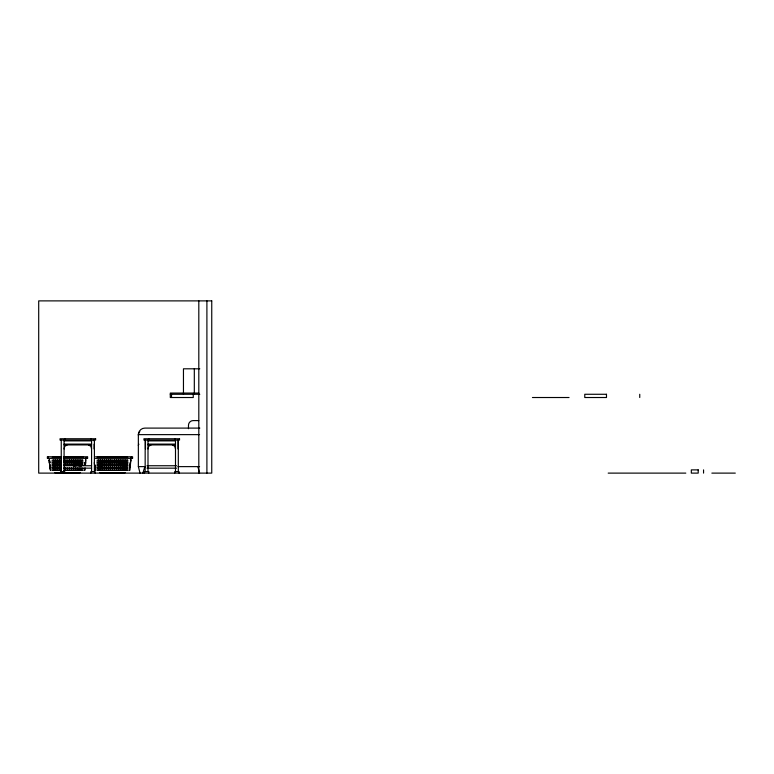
<?xml version="1.0" encoding="UTF-8"?>
<svg xmlns="http://www.w3.org/2000/svg" width="774" height="774" viewBox="0 0 774 774"><rect width="100%" height="100%" fill="white"/><g stroke="black" fill="none" stroke-linecap="round" stroke-linejoin="round"><path stroke-width="1.16" d="M91.574 448.959L90.926 446.346L88.478 444.915M175.495 448.959L174.837 446.346L172.399 444.915M138.352 435.182C138.004 431.505 141.178 428.012 144.883 428.099L199.837 428.099M84.985 464.942L85.295 462.581M85.614 459.92L85.856 457.821M129.945 465.251L130.09 467.602L130.351 465.251L129.751 465.251M130.593 459.92L130.835 457.821M84.879 464.942L85.159 462.581M129.858 464.942L130.138 462.581M84.637 470.273L85.072 467.922L84.792 470.273L83.95 470.273M85.285 464.942L85.575 462.581M85.614 462.272L85.904 459.92M129.616 470.273L129.906 467.922M129.945 467.602L130.235 465.251M130.274 464.942L130.554 462.581L130.409 464.942L129.548 464.942M130.593 462.272L130.883 459.92M138.401 434.524L139.03 432.656M142.88 473.117L144.844 466.625M100.262 467.97L100.262 468.87M100.262 462.871L100.262 463.781M139.397 432.115L139.833 431.621M55.341 462.823L55.341 463.829M55.341 466.645L55.341 467.651M55.341 467.912L55.341 468.928M124.982 463.974L125.543 462.049L124.982 461.42L100.707 461.42L100.262 462.504M125.069 466.49L125.543 468.415L124.982 469.073M73.462 466.345L76.926 465.745M67.183 444.915L64.735 446.346L64.087 448.959M151.094 444.915L148.647 446.346L147.998 448.959M100.707 466.509L100.262 467.593M199.779 368.801L183.457 368.801L183.457 394.276M198.889 393.066L170.299 393.066L170.299 397.517L193.239 397.517L193.239 394.276M170.299 394.276L199.789 394.276M532.444 397.517L569.045 397.517M198.783 420.592L193.181 420.592A4.702 4.702 0 0 0 188.479 425.294L188.479 428.728M199.576 434.63L138.352 434.63L138.352 466.625L140.046 473.117M64.087 440.88L91.574 440.88M147.998 440.88L175.495 440.88M64.087 444.112L91.574 444.112M147.998 444.112L175.495 444.112M64.087 444.915L91.574 444.915M147.998 444.915L175.495 444.915M61.165 456.776L47.369 456.776L47.369 458.353L61.146 458.353M63.449 456.776L87.617 456.776L87.617 458.353L63.449 458.353M95.579 456.776L132.596 456.776L132.596 458.353L95.376 458.353M47.843 457.337L48.452 457.337M52.264 457.337L61.146 457.337M63.449 457.337L83.698 457.337M87.133 457.337L87.201 458.353M97.243 457.337L127.7 457.337M130.99 457.337L131.512 457.337M131.89 457.337L132.18 458.353M49.207 459.92L49.275 462.272L49.875 462.272L49.507 459.92M85.556 459.92L85.508 462.272M130.351 459.92L131.009 459.92L130.487 462.272M63.594 460.075L65.18 460.075L65.18 462.426L63.594 462.426M61.485 461.42L55.641 461.42L55.341 462.562M63.797 461.42L80.428 461.662M49.913 462.581L49.265 462.581L49.981 464.942M84.859 462.581L85.711 462.581L85.43 464.942L84.811 464.942M94.302 462.581L94.534 464.942M63.594 462.746L65.18 462.746L65.18 465.097L63.594 465.097M49.826 465.251L49.913 467.602M84.772 465.251L85.392 465.251M63.594 465.406L65.18 465.406M65.49 465.406L67.077 465.406M67.851 465.406L69.437 465.406M69.747 465.406L71.334 465.406M71.643 465.406L73.23 465.406M73.54 465.406L75.126 465.406M75.436 465.406L77.023 465.406M77.332 465.406L78.919 465.406M79.229 465.406L80.815 465.406M81.125 465.406L82.712 465.406M64.087 465.745L91.574 465.745M146.992 465.745L176.501 465.745M138.352 466.625L145.56 466.625M177.972 466.625L199.576 466.625M49.875 467.602L50.736 467.602M94.854 467.602L95.724 467.602M50.774 467.922L49.913 467.922L50.736 470.273M95.492 467.922L94.892 467.922L95.579 470.273M129.597 467.922L129.771 470.273L128.881 470.273M63.594 468.077L91.574 468.164M146.992 468.164L176.501 468.164M63.594 470.428L65.18 470.428L65.18 468.077M60.575 471.608L64.764 471.608L64.813 473.117M144.438 471.608L148.734 471.608M54.751 472.721L80.225 472.721M99.73 472.721L125.204 472.721M608.19 473.117L685.812 473.117M711.857 473.117L735.3 473.117M77.826 465.745L81.27 466.345M197.883 466.625L199.576 473.117M95.009 465.251L95.308 467.602L94.97 465.251M94.999 467.602L94.573 465.251L94.892 467.602M95.038 467.922L95.328 470.273M49.081 459.92L49.372 462.272M49.41 462.581L49.691 464.942M49.73 465.251L50.02 467.602M50.058 467.922L50.349 470.273M95.125 465.251L95.395 467.602M95.328 467.922L95.608 470.273M50.136 465.251L50.416 467.602M50.3 467.922L50.6 470.273M703.556 469.886L703.556 473.117M639.75 394.276L639.75 397.517M206.9 300.883L206.9 473.117M198.812 300.883L198.812 473.117M194.313 368.801L194.313 394.276M179.075 473.117L179.065 471.608L174.74 471.608L174.74 473.117M178.32 440.067L178.32 471.608M178.02 440.067L178.02 448.959M175.495 440.067L175.495 471.608M174.789 438.752L174.789 439.255M171.518 394.276L171.518 397.517M148.705 438.752L148.705 439.255M148.676 471.608L148.734 473.117M147.998 440.067L147.998 471.608M145.473 440.067L145.473 448.959M145.164 440.067L145.164 471.608M144.486 471.608L144.486 473.117M95.154 473.117L95.154 471.608L90.829 471.608L90.829 473.117M94.409 440.067L94.409 471.608M94.099 440.067L94.099 440.88M94.099 444.112L94.099 448.959M91.574 440.067L91.574 471.608M90.868 438.752L90.868 439.255M82.712 468.077L82.712 470.428L81.125 470.428L81.125 468.077M80.815 468.077L80.815 470.428L79.229 470.428L79.229 468.077M78.919 468.077L78.919 470.428L77.332 470.428L77.332 468.077M77.023 468.077L77.023 470.428L75.436 470.428L75.436 468.077M75.126 468.077L75.126 470.428L73.54 470.428L73.54 468.077M73.23 468.077L73.23 470.428L71.643 470.428L71.643 468.077M71.334 468.077L71.334 470.428L69.747 470.428L69.747 468.077M69.437 468.077L69.437 470.428L67.851 470.428L67.851 468.077M67.077 468.077L67.077 470.428L65.49 470.428L65.49 468.077M64.793 438.752L64.793 439.255M64.087 440.067L64.087 471.608M61.252 440.067L61.252 471.608M60.517 471.608L60.517 473.117M47.785 457.337L47.785 458.353M138.352 445.505A1.867 1.867 0 0 1 138.904 444.189M129.926 465.251L129.655 467.602L129.935 465.251M125.407 464.99L125.407 465.039M125.407 470.089L125.407 470.137M211.747 300.883L38.7 300.883L38.7 473.117L211.747 473.117L211.747 300.883M606.487 394.276L584.767 394.276L584.767 397.517L606.487 397.517L606.487 394.276M95.618 438.752L60.043 438.752L60.043 440.067L95.618 440.067L95.618 438.752M179.539 438.752L143.954 438.752L143.954 440.067L179.539 440.067L179.539 438.752M53.803 460.075L52.216 460.075L52.216 462.426L53.803 462.426L53.803 460.075M55.699 460.075L54.112 460.075L54.112 462.426L55.699 462.426L55.699 460.075M57.595 460.075L56.009 460.075L56.009 462.426L57.595 462.426L57.595 460.075M59.492 460.075L57.905 460.075L57.905 462.426L59.492 462.426L59.492 460.075M61.388 460.075L59.801 460.075L59.801 462.426L61.388 462.426L61.388 460.075M67.077 460.075L65.49 460.075L65.49 462.426L67.077 462.426L67.077 460.075M69.437 460.075L67.851 460.075L67.851 462.426L69.437 462.426L69.437 460.075M71.334 460.075L69.747 460.075L69.747 462.426L71.334 462.426L71.334 460.075M73.23 460.075L71.643 460.075L71.643 462.426L73.23 462.426L73.23 460.075M75.126 460.075L73.54 460.075L73.54 462.426L75.126 462.426L75.126 460.075M77.023 460.075L75.436 460.075L75.436 462.426L77.023 462.426L77.023 460.075M78.919 460.075L77.332 460.075L77.332 462.426L78.919 462.426L78.919 460.075M80.815 460.075L79.229 460.075L79.229 462.426L80.815 462.426L80.815 460.075M82.712 460.075L81.125 460.075L81.125 462.426L82.712 462.426L82.712 460.075M98.782 460.075L97.195 460.075L97.195 462.426L98.782 462.426L98.782 460.075M100.678 460.075L99.091 460.075L99.091 462.426L100.678 462.426L100.678 460.075M102.574 460.075L100.988 460.075L100.988 462.426L102.574 462.426L102.574 460.075M104.471 460.075L102.884 460.075L102.884 462.426L104.471 462.426L104.471 460.075M106.367 460.075L104.78 460.075L104.78 462.426L106.367 462.426L106.367 460.075M108.263 460.075L106.677 460.075L106.677 462.426L108.263 462.426L108.263 460.075M110.16 460.075L108.573 460.075L108.573 462.426L110.16 462.426L110.16 460.075M112.056 460.075L110.469 460.075L110.469 462.426L112.056 462.426L112.056 460.075M114.417 460.075L112.83 460.075L112.83 462.426L114.417 462.426L114.417 460.075M116.313 460.075L114.726 460.075L114.726 462.426L116.313 462.426L116.313 460.075M118.209 460.075L116.622 460.075L116.622 462.426L118.209 462.426L118.209 460.075M120.105 460.075L118.519 460.075L118.519 462.426L120.105 462.426L120.105 460.075M122.002 460.075L120.415 460.075L120.415 462.426L122.002 462.426L122.002 460.075M123.898 460.075L122.311 460.075L122.311 462.426L123.898 462.426L123.898 460.075M125.794 460.075L124.208 460.075L124.208 462.426L125.794 462.426L125.794 460.075M127.691 460.075L126.104 460.075L126.104 462.426L127.691 462.426L127.691 460.075M53.803 462.746L52.216 462.746L52.216 465.097L53.803 465.097L53.803 462.746M55.699 462.746L54.112 462.746L54.112 465.097L55.699 465.097L55.699 462.746M57.595 462.746L56.009 462.746L56.009 465.097L57.595 465.097L57.595 462.746M59.492 462.746L57.905 462.746L57.905 465.097L59.492 465.097L59.492 462.746M61.388 462.746L59.801 462.746L59.801 465.097L61.388 465.097L61.388 462.746M67.077 462.746L65.49 462.746L65.49 465.097L67.077 465.097L67.077 462.746M69.437 462.746L67.851 462.746L67.851 465.097L69.437 465.097L69.437 462.746M71.334 462.746L69.747 462.746L69.747 465.097L71.334 465.097L71.334 462.746M73.23 462.746L71.643 462.746L71.643 465.097L73.23 465.097L73.23 462.746M75.126 462.746L73.54 462.746L73.54 465.097L75.126 465.097L75.126 462.746M77.023 462.746L75.436 462.746L75.436 465.097L77.023 465.097L77.023 462.746M78.919 462.746L77.332 462.746L77.332 465.097L78.919 465.097L78.919 462.746M80.815 462.746L79.229 462.746L79.229 465.097L80.815 465.097L80.815 462.746M82.712 462.746L81.125 462.746L81.125 465.097L82.712 465.097L82.712 462.746M98.782 462.746L97.195 462.746L97.195 465.097L98.782 465.097L98.782 462.746M100.678 462.746L99.091 462.746L99.091 465.097L100.678 465.097L100.678 462.746M102.574 462.746L100.988 462.746L100.988 465.097L102.574 465.097L102.574 462.746M104.471 462.746L102.884 462.746L102.884 465.097L104.471 465.097L104.471 462.746M106.367 462.746L104.78 462.746L104.78 465.097L106.367 465.097L106.367 462.746M108.263 462.746L106.677 462.746L106.677 465.097L108.263 465.097L108.263 462.746M110.16 462.746L108.573 462.746L108.573 465.097L110.16 465.097L110.16 462.746M112.056 462.746L110.469 462.746L110.469 465.097L112.056 465.097L112.056 462.746M114.417 462.746L112.83 462.746L112.83 465.097L114.417 465.097L114.417 462.746M116.313 462.746L114.726 462.746L114.726 465.097L116.313 465.097L116.313 462.746M118.209 462.746L116.622 462.746L116.622 465.097L118.209 465.097L118.209 462.746M120.105 462.746L118.519 462.746L118.519 465.097L120.105 465.097L120.105 462.746M122.002 462.746L120.415 462.746L120.415 465.097L122.002 465.097L122.002 462.746M123.898 462.746L122.311 462.746L122.311 465.097L123.898 465.097L123.898 462.746M125.794 462.746L124.208 462.746L124.208 465.097L125.794 465.097L125.794 462.746M127.691 462.746L126.104 462.746L126.104 465.097L127.691 465.097L127.691 462.746M53.803 465.406L52.216 465.406L52.216 467.767L53.803 467.767L53.803 465.406M55.699 465.406L54.112 465.406L54.112 467.767L55.699 467.767L55.699 465.406M57.595 465.406L56.009 465.406L56.009 467.767L57.595 467.767L57.595 465.406M59.492 465.406L57.905 465.406L57.905 467.767L59.492 467.767L59.492 465.406M61.388 465.406L59.801 465.406L59.801 467.767L61.388 467.767L61.388 465.406M98.782 465.406L97.195 465.406L97.195 467.767L98.782 467.767L98.782 465.406M100.678 465.406L99.091 465.406L99.091 467.767L100.678 467.767L100.678 465.406M102.574 465.406L100.988 465.406L100.988 467.767L102.574 467.767L102.574 465.406M104.471 465.406L102.884 465.406L102.884 467.767L104.471 467.767L104.471 465.406M106.367 465.406L104.78 465.406L104.78 467.767L106.367 467.767L106.367 465.406M108.263 465.406L106.677 465.406L106.677 467.767L108.263 467.767L108.263 465.406M110.16 465.406L108.573 465.406L108.573 467.767L110.16 467.767L110.16 465.406M112.056 465.406L110.469 465.406L110.469 467.767L112.056 467.767L112.056 465.406M114.417 465.406L112.83 465.406L112.83 467.767L114.417 467.767L114.417 465.406M116.313 465.406L114.726 465.406L114.726 467.767L116.313 467.767L116.313 465.406M118.209 465.406L116.622 465.406L116.622 467.767L118.209 467.767L118.209 465.406M120.105 465.406L118.519 465.406L118.519 467.767L120.105 467.767L120.105 465.406M122.002 465.406L120.415 465.406L120.415 467.767L122.002 467.767L122.002 465.406M123.898 465.406L122.311 465.406L122.311 467.767L123.898 467.767L123.898 465.406M125.794 465.406L124.208 465.406L124.208 467.767L125.794 467.767L125.794 465.406M127.691 465.406L126.104 465.406L126.104 467.767L127.691 467.767L127.691 465.406M53.803 468.077L52.216 468.077L52.216 470.428L53.803 470.428L53.803 468.077M55.699 468.077L54.112 468.077L54.112 470.428L55.699 470.428L55.699 468.077M57.595 468.077L56.009 468.077L56.009 470.428L57.595 470.428L57.595 468.077M59.492 468.077L57.905 468.077L57.905 470.428L59.492 470.428L59.492 468.077M61.388 468.077L59.801 468.077L59.801 470.428L61.388 470.428L61.388 468.077M98.782 468.077L97.195 468.077L97.195 470.428L98.782 470.428L98.782 468.077M100.678 468.077L99.091 468.077L99.091 470.428L100.678 470.428L100.678 468.077M102.574 468.077L100.988 468.077L100.988 470.428L102.574 470.428L102.574 468.077M104.471 468.077L102.884 468.077L102.884 470.428L104.471 470.428L104.471 468.077M106.367 468.077L104.78 468.077L104.78 470.428L106.367 470.428L106.367 468.077M108.263 468.077L106.677 468.077L106.677 470.428L108.263 470.428L108.263 468.077M110.16 468.077L108.573 468.077L108.573 470.428L110.16 470.428L110.16 468.077M112.056 468.077L110.469 468.077L110.469 470.428L112.056 470.428L112.056 468.077M114.417 468.077L112.83 468.077L112.83 470.428L114.417 470.428L114.417 468.077M116.313 468.077L114.726 468.077L114.726 470.428L116.313 470.428L116.313 468.077M118.209 468.077L116.622 468.077L116.622 470.428L118.209 470.428L118.209 468.077M120.105 468.077L118.519 468.077L118.519 470.428L120.105 470.428L120.105 468.077M122.002 468.077L120.415 468.077L120.415 470.428L122.002 470.428L122.002 468.077M123.898 468.077L122.311 468.077L122.311 470.428L123.898 470.428L123.898 468.077M125.794 468.077L124.208 468.077L124.208 470.428L125.794 470.428L125.794 468.077M127.691 468.077L126.104 468.077L126.104 470.428L127.691 470.428L127.691 468.077M698.206 469.886L691.327 469.886L691.327 473.117L698.206 473.117L698.206 469.886M49.652 462.272L49.352 459.92L49.691 462.272"/></g></svg>
